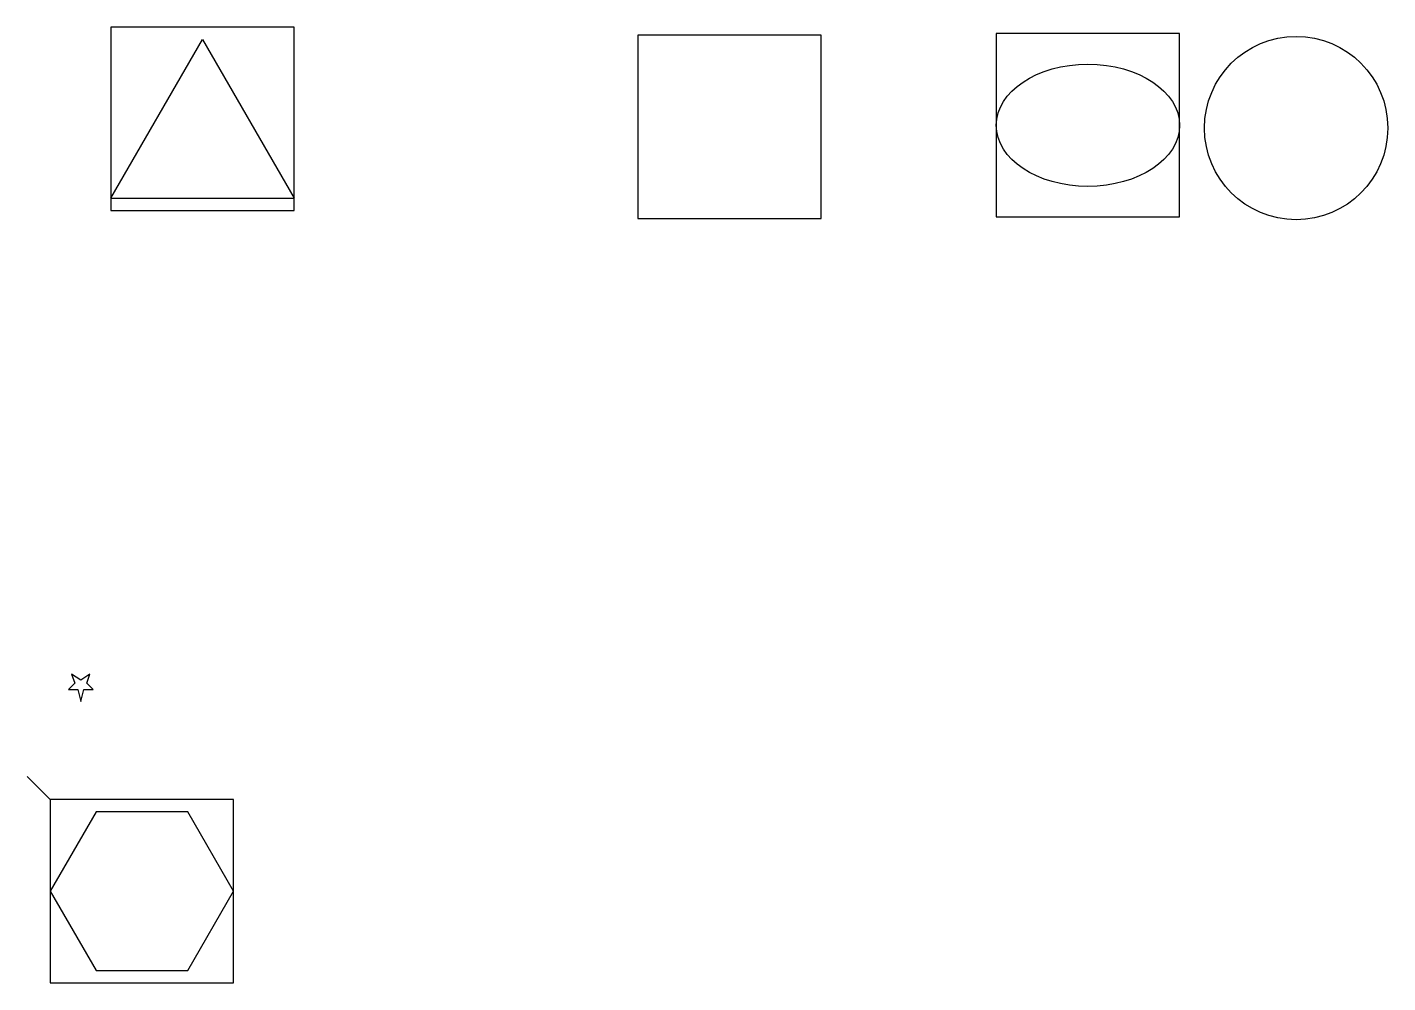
# Model space of a CAD drawing. Header units: inches. Extents: x -38 to 2189, y -300 to 1264.
import ezdxf

# ---------------------------------------------------------------- set-up
doc = ezdxf.new("R2010")
doc.units = ezdxf.units.IN
doc.header["$MEASUREMENT"] = 0

msp = doc.modelspace()

# ---------------------------------------------------------------- linework, layer by layer
for p, q in [((99.1, 983.6), (249.1, 1243.5)), ((249.1, 1243.5), (399.1, 983.6)), ((99.1, 983.6), (399.1, 983.6)), ((50, 195), (35, 205)), ((35, 205), (40, 190)), ((65, 205), (50, 195)), ((60, 190), (65, 205)), ((40, 190), (30, 180)), ((30, 180), (45, 180)), ((45, 180), (50, 160)), ((50, 160), (55, 180)), ((55, 180), (70, 180)), ((70, 180), (60, 190)), ((0, 0), (-37.7, 37.7))]:
    msp.add_line(p, q)
for points in [[(99.1, 963.5), (399.1, 963.5), (399.1, 1263.5), (99.1, 1263.5)], [(961.5, 950.6), (1261.5, 950.6), (1261.5, 1250.6), (961.5, 1250.6)], [(1548.1, 953.1), (1848.1, 953.1), (1848.1, 1253.1), (1548.1, 1253.1)], [(0, -300), (300, -300), (300, 0), (0, 0)], [(75, -20.1), (0, -150), (75, -279.9), (225, -279.9), (300, -150), (225, -20.1)]]:
    msp.add_lwpolyline(points, close=True)
msp.add_circle((2038.9, 1098.6), 150)
msp.add_ellipse((1698.1, 1103.1), major_axis=(-150, 0), ratio=0.666667)

doc.saveas('drawing.dxf')
